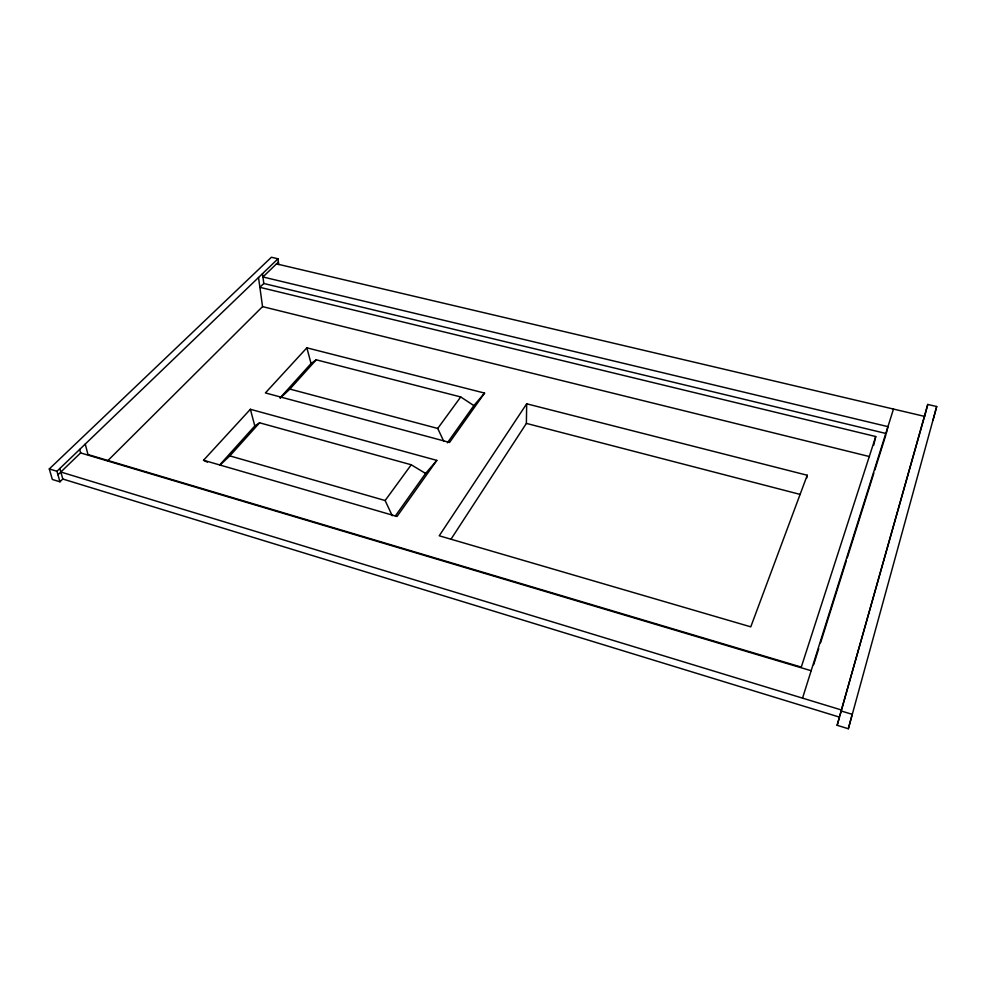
<?xml version="1.0" encoding="UTF-8"?>
<svg xmlns="http://www.w3.org/2000/svg" width="986" height="986" viewBox="0 0 986 986"><rect width="100%" height="100%" fill="white"/><g stroke="black" fill="none" stroke-linecap="round" stroke-linejoin="round"><path stroke-width="1.48" d="M450.959 539.268L526.376 423.401L526.684 403.804L807.238 475.252L806.671 478.111M873.682 445.278L875.741 436.539L259.885 287.32L263.804 283.487L262.473 273.689M936.7 406.528L848.342 728.753L837.151 725.302L927.752 404.445L936.7 406.528L932.99 420.356M839.838 715.688L924.523 416.375L276.487 263.878M924.486 416.881L927.752 404.445M848.342 728.753L852.187 714.332L840.861 710.881M837.151 725.302L839.468 717.118L62.808 479.023L59.838 468.486M813.66 664.737L818.725 648.64M820.562 642.786L846.296 560.849M847.208 557.928L873.867 473.058M874.792 470.137L885.822 435.023M802.542 698.125L893.476 409.067M875.741 436.539L801.285 667.103L87.976 454.546L85.24 444.07M807.238 475.252L750.777 626.837L439.226 535.78L526.684 403.804M436.823 460.388L397.013 516.467L203.535 460.252L250.37 409.289L436.823 460.388L425.607 473.453L395.337 515.998M484.582 393.081L449.554 442.443L265.394 392.933L306.856 347.824L484.582 393.081L473.872 405.591L447.397 442.813M392.255 515.74L385.132 500.531L411.236 464.776L425.607 473.453M443.811 441.408L437.735 428.454L460.721 396.951L473.872 405.591M219.841 465.182L229.849 455.889L259.601 422.797L411.236 464.776M280.258 398.097L289.896 389.088L316.223 359.804L460.721 396.951M219.631 465.022L254.807 425.964L259.601 422.797M280.172 397.802L311.058 363.526L316.223 359.804M107.536 460.93L262.547 306.621L258.517 277.497M278.73 264.63L277.99 258.788L271.409 257.247L49.3 468.929L52.344 479.467L59.949 481.809L62.808 479.023M57.952 474.796L80.618 452.919L811.158 670.726M278.397 262.042L262.929 276.967L887.942 426.642L886.278 433.557L263.804 283.487M49.3 468.929L56.954 471.271L277.99 258.788M262.547 306.621L869.455 456.567M526.376 423.401L800.324 494.454M289.896 389.088L437.735 428.454M229.849 455.889L385.132 500.531M60.836 472.011L841.304 709.945M203.535 460.252L207.38 462.163M56.954 471.271L59.949 481.809M306.856 347.824L311.058 363.526M250.37 409.289L254.807 425.964M79.681 449.406L80.618 452.919"/></g></svg>
